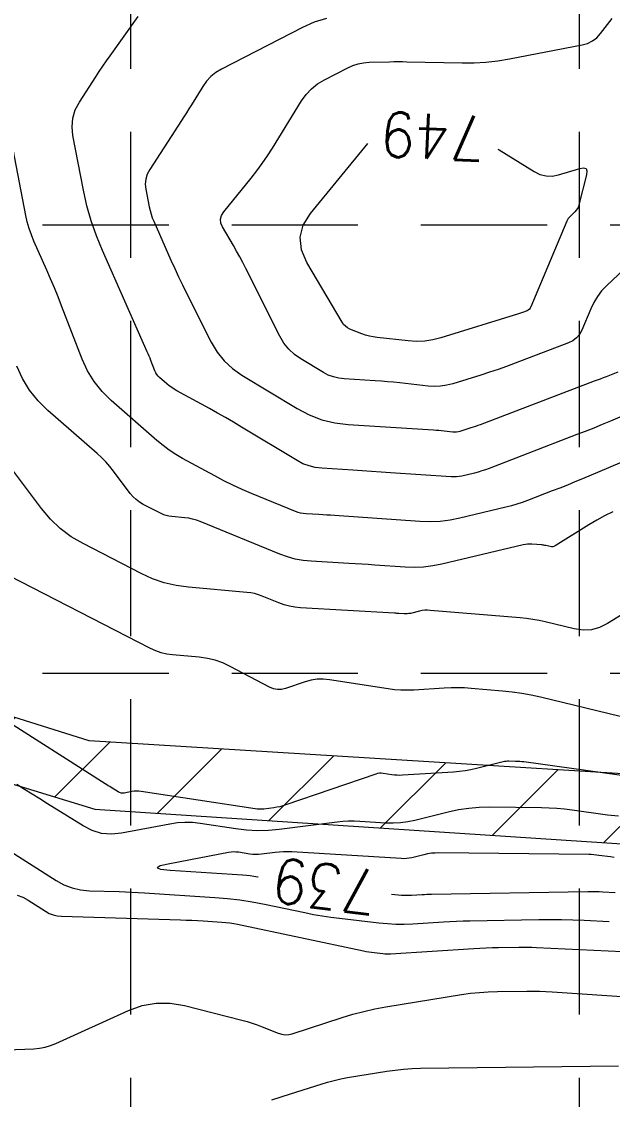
# Model space of a CAD drawing. Header units: feet. Extents: x 46644 to 49208, y 46045 to 47649.
# Drawn here: x 47596.1 to 47648.8, y 46288.7 to 46384.8 of the extents above; entities that cross this region are included whole.
import ezdxf
from ezdxf.enums import TextEntityAlignment as Align

# ---------------------------------------------------------------- set-up
doc = ezdxf.new("R2010")
doc.units = ezdxf.units.FT
doc.header["$MEASUREMENT"] = 0
doc.linetypes.add('DGN Style 3', pattern=[33.544038, 23.960027, -9.584011])
doc.linetypes.add('HIDDEN', pattern=[0.375, 0.25, -0.125])
doc.layers.add('EC', color=35, linetype='Continuous', lineweight=0)
doc.layers.add('WATER', color=5, linetype='Continuous', lineweight=0)
doc.layers.add('GRID', color=254, linetype='HIDDEN')
doc.styles.add('Style-STANDARD', font='STANDARD.shx')

msp = doc.modelspace()

# ---------------------------------------------------------------- hatches: boundary and pattern name
at = {"layer": 'WATER', "linetype": 'Continuous', "lineweight": 0}
h = msp.add_hatch(dxfattribs=at)
h.set_pattern_fill('ANSI31', color=5, scale=60, style=0)
h.paths.add_polyline_path([(48629.765, 46329.875), (48596.322, 46378.161), (48519.775, 46382.618), (48424.649, 46369.246), (48315.402, 46360.332), (48151.383, 46359.717), (48117.82, 46367.081), (48083.439, 46350.306), (48063.383, 46344.169), (48022.454, 46343.76), (47970.794, 46345.292), (47909.809, 46340.791), (47832.982, 46331.826), (47785.102, 46328.505), (47682.886, 46315.662), (47602.106, 46320.653), (47487.502, 46356.656), (47364.2, 46436.321), (47309.482, 46412.878), (47202.471, 46323.17), (47211.188, 46318.584), (47202.93, 46315.832), (47213.941, 46313.539), (47207.518, 46309.411), (47312.931, 46404.754), (47361.709, 46423.579), (47496.179, 46347.118), (47602.623, 46314.556), (47679.015, 46309.521), (47740.12, 46313.776), (47833.868, 46324.295), (47878.731, 46331.532), (47970.784, 46339.894), (48046.542, 46335.881), (48065.494, 46335.628), (48096.827, 46350.783), (48119.822, 46356.845), (48176.249, 46350.541), (48298.044, 46354.078), (48404.546, 46360.413), (48522.906, 46374.825), (48593.153, 46371.794), (48632.067, 46317.741), (48628.782, 46325.571), (48634.341, 46324.308)])

# ---------------------------------------------------------------- linework, layer by layer
at = {"layer": 'EC', "color": 35, "linetype": 'DGN Style 3', "lineweight": 0}
for p, q in [((47603.99, 46381.769), (47606.471, 46385.256)), ((47623.27, 46385.096), (47622.184, 46384.751)), ((47647.719, 46383.744), (47648.749, 46385.081)), ((47621.131, 46384.28), (47613.906, 46380.562)), ((47622.184, 46384.751), (47621.131, 46384.28)), ((47646.557, 46382.867), (47646.992, 46383.081)), ((47646.992, 46383.081), (47647.379, 46383.374)), ((47647.379, 46383.374), (47647.719, 46383.744)), ((47639.595, 46381.48), (47646.073, 46382.73)), ((47646.073, 46382.73), (47646.557, 46382.867)), ((47603.335, 46380.828), (47603.66, 46381.3)), ((47603.66, 46381.3), (47603.99, 46381.769)), ((47626.1, 46381.046), (47626.581, 46381.141)), ((47626.581, 46381.141), (47627.077, 46381.181)), ((47627.077, 46381.181), (47628.89, 46381.229)), ((47628.89, 46381.229), (47629.279, 46381.237)), ((47629.279, 46381.237), (47629.668, 46381.24)), ((47629.668, 46381.24), (47630.056, 46381.239)), ((47630.056, 46381.239), (47630.445, 46381.232)), ((47630.445, 46381.232), (47635.392, 46381.125)), ((47635.392, 46381.125), (47636.45, 46381.13)), ((47636.45, 46381.13), (47637.503, 46381.191)), ((47637.503, 46381.191), (47638.551, 46381.307)), ((47638.551, 46381.307), (47639.595, 46381.48)), ((47596.459, 46367.522), (47593.869, 46380.945)), ((47602.7, 46379.873), (47603.015, 46380.352)), ((47603.015, 46380.352), (47603.335, 46380.828)), ((47613.408, 46380.263), (47612.963, 46379.905)), ((47613.906, 46380.562), (47613.408, 46380.263)), ((47623.091, 46379.621), (47625.178, 46380.695)), ((47625.178, 46380.695), (47625.632, 46380.898)), ((47625.632, 46380.898), (47626.1, 46381.046)), ((47601.242, 46377.629), (47602.7, 46379.873)), ((47612.572, 46379.489), (47612.235, 46379.015)), ((47612.963, 46379.905), (47612.572, 46379.489)), ((47621.944, 46378.822), (47622.485, 46379.257)), ((47622.485, 46379.257), (47623.091, 46379.621)), ((47612.235, 46379.015), (47611.221, 46377.371)), ((47621.059, 46377.74), (47621.469, 46378.317)), ((47621.469, 46378.317), (47621.944, 46378.822)), ((47600.871, 46376.927), (47601.242, 46377.629)), ((47611.221, 46377.371), (47611.003, 46377.019)), ((47618.464, 46373.529), (47621.059, 46377.74)), ((47600.65, 46376.197), (47600.871, 46376.927)), ((47610.561, 46376.32), (47610.336, 46375.973)), ((47610.783, 46376.669), (47610.561, 46376.32)), ((47611.003, 46377.019), (47610.783, 46376.669)), ((47600.579, 46375.436), (47600.65, 46376.197)), ((47600.659, 46374.647), (47600.579, 46375.436)), ((47610.336, 46375.973), (47607.507, 46371.62)), ((47601.602, 46369.759), (47600.659, 46374.647)), ((47618.018, 46372.832), (47618.464, 46373.529)), ((47621.86, 46367.681), (47626.957, 46373.939)), ((47617.55, 46372.15), (47618.018, 46372.832)), ((47638.55, 46373.422), (47638.666, 46373.36)), ((47638.666, 46373.36), (47641.796, 46371.427)), ((47607.507, 46371.62), (47607.286, 46371.203)), ((47617.06, 46371.484), (47617.55, 46372.15)), ((47643.98, 46371.144), (47645.868, 46371.717)), ((47645.868, 46371.717), (47646.209, 46371.773)), ((47646.209, 46371.773), (47646.423, 46371.696)), ((47646.423, 46371.696), (47646.51, 46371.486)), ((47607.155, 46370.768), (47607.113, 46370.317)), ((47607.286, 46371.203), (47607.155, 46370.768)), ((47614.105, 46367.835), (47616.547, 46370.833)), ((47616.547, 46370.833), (47617.06, 46371.484)), ((47641.796, 46371.427), (47642.318, 46371.172)), ((47642.318, 46371.172), (47642.856, 46371.039)), ((47642.856, 46371.039), (47643.41, 46371.03)), ((47643.41, 46371.03), (47643.98, 46371.144)), ((47646.47, 46371.143), (47645.795, 46368.462)), ((47646.51, 46371.486), (47646.47, 46371.143)), ((47601.909, 46368.379), (47601.602, 46369.759)), ((47607.113, 46370.317), (47607.161, 46369.847)), ((47607.161, 46369.847), (47607.462, 46368.286)), ((47602.293, 46367.024), (47601.909, 46368.379)), ((47607.462, 46368.286), (47607.536, 46367.954)), ((47607.536, 46367.954), (47607.628, 46367.628)), ((47613.905, 46367.513), (47614.105, 46367.835)), ((47621.21, 46366.638), (47621.86, 46367.681)), ((47645.436, 46367.847), (47644.996, 46367.431)), ((47645.559, 46367.981), (47645.436, 46367.847)), ((47645.66, 46368.128), (47645.559, 46367.981)), ((47645.739, 46368.288), (47645.66, 46368.128)), ((47645.795, 46368.462), (47645.739, 46368.288)), ((47655.725, 46368.309), (47648.251, 46361.237)), ((47596.59, 46366.933), (47596.459, 46367.522)), ((47596.753, 46366.355), (47596.59, 46366.933)), ((47602.752, 46365.692), (47602.293, 46367.024)), ((47607.628, 46367.628), (47607.738, 46367.308)), ((47607.738, 46367.308), (47607.867, 46366.994)), ((47607.867, 46366.994), (47609.403, 46363.53)), ((47613.821, 46367.182), (47613.905, 46367.513)), ((47613.853, 46366.842), (47613.821, 46367.182)), ((47614.002, 46366.494), (47613.853, 46366.842)), ((47644.708, 46367.014), (47641.514, 46359.361)), ((47644.763, 46367.13), (47644.708, 46367.014)), ((47644.83, 46367.238), (47644.763, 46367.13)), ((47644.907, 46367.338), (47644.83, 46367.238)), ((47644.996, 46367.431), (47644.907, 46367.338)), ((47596.95, 46365.787), (47596.753, 46366.355)), ((47597.178, 46365.229), (47596.95, 46365.787)), ((47614.969, 46364.846), (47614.002, 46366.494)), ((47620.938, 46365.565), (47621.21, 46366.638)), ((47598.323, 46362.649), (47597.178, 46365.229)), ((47603.289, 46364.384), (47602.752, 46365.692)), ((47615.261, 46364.34), (47614.969, 46364.846)), ((47621.044, 46364.464), (47620.938, 46365.565)), ((47607.289, 46355.365), (47603.289, 46364.384)), ((47615.544, 46363.829), (47615.261, 46364.34)), ((47615.819, 46363.313), (47615.544, 46363.829)), ((47621.527, 46363.333), (47621.044, 46364.464)), ((47609.403, 46363.53), (47609.737, 46362.79)), ((47616.086, 46362.793), (47615.819, 46363.313)), ((47624.662, 46357.991), (47621.527, 46363.333)), ((47598.668, 46361.857), (47598.323, 46362.649)), ((47609.737, 46362.79), (47610.079, 46362.054)), ((47610.079, 46362.054), (47610.43, 46361.322)), ((47619.127, 46356.738), (47616.086, 46362.793)), ((47599.004, 46361.061), (47598.668, 46361.857)), ((47599.33, 46360.261), (47599.004, 46361.061)), ((47610.43, 46361.322), (47610.79, 46360.595)), ((47648.251, 46361.237), (47647.818, 46360.783)), ((47599.646, 46359.457), (47599.33, 46360.261)), ((47610.79, 46360.595), (47612.989, 46356.218)), ((47647.439, 46360.292), (47647.114, 46359.763)), ((47647.818, 46360.783), (47647.439, 46360.292)), ((47601.487, 46354.696), (47599.646, 46359.457)), ((47641.161, 46359.019), (47640.752, 46358.863)), ((47641.277, 46359.076), (47641.161, 46359.019)), ((47641.374, 46359.152), (47641.277, 46359.076)), ((47641.453, 46359.247), (47641.374, 46359.152)), ((47641.514, 46359.361), (47641.453, 46359.247)), ((47646.843, 46359.197), (47646.045, 46357.287)), ((47647.114, 46359.763), (47646.843, 46359.197)), ((47640.397, 46358.74), (47633.481, 46356.6)), ((47640.487, 46358.769), (47640.397, 46358.74)), ((47640.575, 46358.799), (47640.487, 46358.769)), ((47640.664, 46358.83), (47640.575, 46358.799)), ((47640.752, 46358.863), (47640.664, 46358.83)), ((47624.799, 46357.794), (47624.662, 46357.991)), ((47624.963, 46357.627), (47624.799, 46357.794)), ((47625.153, 46357.491), (47624.963, 46357.627)), ((47625.369, 46357.385), (47625.153, 46357.491)), ((47626.436, 46356.962), (47625.369, 46357.385)), ((47646.045, 46357.287), (47645.844, 46356.91)), ((47612.989, 46356.218), (47613.513, 46355.33)), ((47619.484, 46356.132), (47619.127, 46356.738)), ((47619.915, 46355.594), (47619.484, 46356.132)), ((47626.766, 46356.844), (47626.436, 46356.962)), ((47627.101, 46356.749), (47626.766, 46356.844)), ((47627.442, 46356.676), (47627.101, 46356.749)), ((47627.788, 46356.626), (47627.442, 46356.676)), ((47630.562, 46356.321), (47627.788, 46356.626)), ((47631.303, 46356.277), (47630.562, 46356.321)), ((47632.036, 46356.309), (47631.303, 46356.277)), ((47632.762, 46356.416), (47632.036, 46356.309)), ((47633.481, 46356.6), (47632.762, 46356.416)), ((47644.875, 46356.153), (47640.098, 46354.331)), ((47645.259, 46356.342), (47644.875, 46356.153)), ((47645.582, 46356.595), (47645.259, 46356.342)), ((47645.844, 46356.91), (47645.582, 46356.595)), ((47607.373, 46355.171), (47607.289, 46355.365)), ((47607.456, 46354.975), (47607.373, 46355.171)), ((47613.513, 46355.33), (47614.144, 46354.54)), ((47620.418, 46355.124), (47619.915, 46355.594)), ((47601.963, 46353.653), (47601.487, 46354.696)), ((47607.536, 46354.779), (47607.456, 46354.975)), ((47607.614, 46354.582), (47607.536, 46354.779)), ((47607.971, 46353.658), (47607.614, 46354.582)), ((47614.144, 46354.54), (47614.883, 46353.85)), ((47620.994, 46354.721), (47620.418, 46355.124)), ((47622.995, 46353.514), (47620.994, 46354.721)), ((47640.098, 46354.331), (47639.344, 46354.051)), ((47596.153, 46352.961), (47595.642, 46354.082)), ((47602.552, 46352.69), (47601.963, 46353.653)), ((47608.048, 46353.49), (47607.971, 46353.658)), ((47608.143, 46353.334), (47608.048, 46353.49)), ((47608.257, 46353.191), (47608.143, 46353.334)), ((47614.883, 46353.85), (47615.728, 46353.259)), ((47615.728, 46353.259), (47620.653, 46350.289)), ((47623.433, 46353.284), (47622.995, 46353.514)), ((47623.888, 46353.111), (47623.433, 46353.284)), ((47637.057, 46353.282), (47634.545, 46352.504)), ((47637.823, 46353.526), (47637.057, 46353.282)), ((47638.586, 46353.782), (47637.823, 46353.526)), ((47639.344, 46354.051), (47638.586, 46353.782)), ((47648.238, 46353.155), (47649.305, 46353.567)), ((47596.788, 46351.925), (47596.153, 46352.961)), ((47603.256, 46351.808), (47602.552, 46352.69)), ((47608.389, 46353.061), (47608.257, 46353.191)), ((47609.049, 46352.486), (47608.389, 46353.061)), ((47609.255, 46352.316), (47609.049, 46352.486)), ((47609.469, 46352.157), (47609.255, 46352.316)), ((47624.362, 46352.994), (47623.888, 46353.111)), ((47624.853, 46352.935), (47624.362, 46352.994)), ((47627.627, 46352.762), (47624.853, 46352.935)), ((47628.173, 46352.725), (47627.627, 46352.762)), ((47628.719, 46352.681), (47628.173, 46352.725)), ((47629.264, 46352.631), (47628.719, 46352.681)), ((47629.809, 46352.574), (47629.264, 46352.631)), ((47632.349, 46352.295), (47629.809, 46352.574)), ((47632.906, 46352.262), (47632.349, 46352.295)), ((47633.458, 46352.285), (47632.906, 46352.262)), ((47634.004, 46352.366), (47633.458, 46352.285)), ((47634.545, 46352.504), (47634.004, 46352.366)), ((47637.023, 46348.876), (47647.191, 46352.754)), ((47647.191, 46352.754), (47647.453, 46352.854)), ((47647.453, 46352.854), (47647.714, 46352.954)), ((47647.714, 46352.954), (47647.976, 46353.055)), ((47647.976, 46353.055), (47648.238, 46353.155)), ((47597.545, 46350.975), (47596.788, 46351.925)), ((47604.073, 46351.005), (47603.256, 46351.808)), ((47609.692, 46352.011), (47609.469, 46352.157)), ((47609.923, 46351.876), (47609.692, 46352.011)), ((47612.831, 46350.286), (47609.923, 46351.876)), ((47598.424, 46350.112), (47597.545, 46350.975)), ((47608.155, 46347.445), (47604.073, 46351.005)), ((47652.054, 46350.636), (47648.595, 46349.171)), ((47597.855, 46341.373), (47591.185, 46350.234)), ((47602.816, 46346.281), (47598.424, 46350.112)), ((47613.553, 46349.887), (47612.831, 46350.286)), ((47614.271, 46349.48), (47613.553, 46349.887)), ((47614.984, 46349.065), (47614.271, 46349.48)), ((47620.653, 46350.289), (47621.73, 46349.723)), ((47621.73, 46349.723), (47622.851, 46349.296)), ((47615.693, 46348.643), (47614.984, 46349.065)), ((47620.66, 46345.647), (47615.693, 46348.643)), ((47622.851, 46349.296), (47624.015, 46349.01)), ((47624.015, 46349.01), (47625.223, 46348.863)), ((47625.223, 46348.863), (47632.809, 46348.392)), ((47635.21, 46348.286), (47636.191, 46348.589)), ((47636.191, 46348.589), (47636.401, 46348.656)), ((47636.401, 46348.656), (47636.61, 46348.726)), ((47636.61, 46348.726), (47636.817, 46348.799)), ((47636.817, 46348.799), (47637.023, 46348.876)), ((47656.657, 46348.495), (47646.098, 46344.024)), ((47647.108, 46348.555), (47646.361, 46348.257)), ((47647.853, 46348.86), (47647.108, 46348.555)), ((47648.595, 46349.171), (47647.853, 46348.86)), ((47632.809, 46348.392), (47633.049, 46348.375)), ((47633.049, 46348.375), (47633.29, 46348.356)), ((47633.29, 46348.356), (47633.53, 46348.334)), ((47633.53, 46348.334), (47633.769, 46348.309)), ((47633.769, 46348.309), (47634.552, 46348.223)), ((47634.552, 46348.223), (47634.719, 46348.213)), ((47634.719, 46348.213), (47634.884, 46348.22)), ((47634.884, 46348.22), (47635.048, 46348.244)), ((47635.048, 46348.244), (47635.21, 46348.286)), ((47645.611, 46347.964), (47637.798, 46344.95)), ((47646.361, 46348.257), (47645.611, 46347.964)), ((47608.695, 46346.999), (47608.155, 46347.445)), ((47609.257, 46346.584), (47608.695, 46346.999)), ((47609.84, 46346.201), (47609.257, 46346.584)), ((47603.21, 46345.919), (47602.816, 46346.281)), ((47603.584, 46345.538), (47603.21, 46345.919)), ((47610.445, 46345.849), (47609.84, 46346.201)), ((47613.318, 46344.278), (47610.445, 46345.849)), ((47621.178, 46345.375), (47620.66, 46345.647)), ((47603.938, 46345.137), (47603.584, 46345.538)), ((47604.271, 46344.718), (47603.938, 46345.137)), ((47605.777, 46342.717), (47604.271, 46344.718)), ((47621.716, 46345.17), (47621.178, 46345.375)), ((47622.275, 46345.033), (47621.716, 46345.17)), ((47622.855, 46344.963), (47622.275, 46345.033)), ((47625.612, 46344.791), (47622.855, 46344.963)), ((47626.456, 46344.738), (47625.612, 46344.791)), ((47627.3, 46344.683), (47626.456, 46344.738)), ((47628.144, 46344.627), (47627.3, 46344.683)), ((47628.987, 46344.569), (47628.144, 46344.627)), ((47636.806, 46344.624), (47636.468, 46344.537)), ((47637.14, 46344.722), (47636.806, 46344.624)), ((47637.471, 46344.83), (47637.14, 46344.722)), ((47637.798, 46344.95), (47637.471, 46344.83)), ((47614.12, 46343.854), (47613.318, 46344.278)), ((47614.933, 46343.453), (47614.12, 46343.854)), ((47634.396, 46344.193), (47628.987, 46344.569)), ((47634.639, 46344.186), (47634.396, 46344.193)), ((47634.881, 46344.196), (47634.639, 46344.186)), ((47635.12, 46344.226), (47634.881, 46344.196)), ((47635.359, 46344.273), (47635.12, 46344.226)), ((47636.468, 46344.537), (47635.359, 46344.273)), ((47645.431, 46343.745), (47644.762, 46343.471)), ((47646.098, 46344.024), (47645.431, 46343.745)), ((47606.023, 46342.425), (47605.777, 46342.717)), ((47615.756, 46343.075), (47614.933, 46343.453)), ((47616.59, 46342.719), (47615.756, 46343.075)), ((47620.509, 46341.114), (47616.59, 46342.719)), ((47643.418, 46342.94), (47641.215, 46342.09)), ((47644.091, 46343.203), (47643.418, 46342.94)), ((47644.762, 46343.471), (47644.091, 46343.203)), ((47606.297, 46342.165), (47606.023, 46342.425)), ((47606.599, 46341.939), (47606.297, 46342.165)), ((47606.929, 46341.746), (47606.599, 46341.939)), ((47608.532, 46340.921), (47606.929, 46341.746)), ((47640.26, 46341.758), (47639.776, 46341.617)), ((47640.74, 46341.916), (47640.26, 46341.758)), ((47641.215, 46342.09), (47640.74, 46341.916)), ((47598.65, 46340.43), (47597.855, 46341.373)), ((47608.757, 46340.818), (47608.532, 46340.921)), ((47608.989, 46340.738), (47608.757, 46340.818)), ((47609.228, 46340.682), (47608.989, 46340.738)), ((47620.738, 46341.031), (47620.509, 46341.114)), ((47620.972, 46340.967), (47620.738, 46341.031)), ((47621.21, 46340.924), (47620.972, 46340.967)), ((47621.452, 46340.9), (47621.21, 46340.924)), ((47622.595, 46340.835), (47621.452, 46340.9)), ((47622.945, 46340.814), (47622.595, 46340.835)), ((47623.294, 46340.792), (47622.945, 46340.814)), ((47623.644, 46340.77), (47623.294, 46340.792)), ((47623.993, 46340.746), (47623.644, 46340.77)), ((47631.61, 46340.217), (47623.993, 46340.746)), ((47639.286, 46341.491), (47635.177, 46340.512)), ((47639.776, 46341.617), (47639.286, 46341.491)), ((47648.812, 46341.067), (47648.086, 46340.709)), ((47599.535, 46339.593), (47598.65, 46340.43)), ((47609.474, 46340.648), (47609.228, 46340.682)), ((47610.635, 46340.546), (47609.474, 46340.648)), ((47610.988, 46340.501), (47610.635, 46340.546)), ((47611.334, 46340.431), (47610.988, 46340.501)), ((47611.674, 46340.335), (47611.334, 46340.431)), ((47612.007, 46340.212), (47611.674, 46340.335)), ((47619.128, 46337.295), (47612.007, 46340.212)), ((47632.51, 46340.189), (47631.61, 46340.217)), ((47633.405, 46340.228), (47632.51, 46340.189)), ((47634.294, 46340.336), (47633.405, 46340.228)), ((47635.177, 46340.512), (47634.294, 46340.336)), ((47646.679, 46339.911), (47643.67, 46338.048)), ((47647.375, 46340.324), (47646.679, 46339.911)), ((47648.086, 46340.709), (47647.375, 46340.324)), ((47600.509, 46338.863), (47599.535, 46339.593)), ((47601.573, 46338.239), (47600.509, 46338.863)), ((47606.749, 46335.575), (47601.573, 46338.239)), ((47640.832, 46338.142), (47633.566, 46336.41)), ((47641.021, 46338.179), (47640.832, 46338.142)), ((47641.21, 46338.201), (47641.021, 46338.179)), ((47641.401, 46338.208), (47641.21, 46338.201)), ((47641.593, 46338.2), (47641.401, 46338.208)), ((47642.492, 46338.125), (47641.593, 46338.2)), ((47642.577, 46338.116), (47642.492, 46338.125)), ((47642.662, 46338.104), (47642.577, 46338.116)), ((47642.747, 46338.089), (47642.662, 46338.104)), ((47642.831, 46338.07), (47642.747, 46338.089)), ((47643.222, 46337.976), (47642.831, 46338.07)), ((47643.339, 46337.959), (47643.222, 46337.976)), ((47643.453, 46337.965), (47643.339, 46337.959)), ((47643.564, 46337.995), (47643.453, 46337.965)), ((47643.67, 46338.048), (47643.564, 46337.995)), ((47660.035, 46338.352), (47648.345, 46331.113)), ((47619.801, 46337.051), (47619.128, 46337.295)), ((47620.487, 46336.865), (47619.801, 46337.051)), ((47607.593, 46328.876), (47593.177, 46336.297)), ((47621.187, 46336.736), (47620.487, 46336.865)), ((47621.9, 46336.666), (47621.187, 46336.736)), ((47625.257, 46336.475), (47621.9, 46336.666)), ((47625.838, 46336.44), (47625.257, 46336.475)), ((47626.419, 46336.405), (47625.838, 46336.44)), ((47627, 46336.367), (47626.419, 46336.405)), ((47627.581, 46336.328), (47627, 46336.367)), ((47630.29, 46336.14), (47627.581, 46336.328)), ((47631.117, 46336.113), (47630.29, 46336.14)), ((47631.938, 46336.15), (47631.117, 46336.113)), ((47632.755, 46336.248), (47631.938, 46336.15)), ((47633.566, 46336.41), (47632.755, 46336.248)), ((47607.76, 46335.113), (47606.749, 46335.575)), ((47608.802, 46334.756), (47607.76, 46335.113)), ((47609.874, 46334.502), (47608.802, 46334.756)), ((47610.975, 46334.352), (47609.874, 46334.502)), ((47616.185, 46333.892), (47610.975, 46334.352)), ((47616.53, 46333.849), (47616.185, 46333.892)), ((47616.869, 46333.78), (47616.53, 46333.849)), ((47617.201, 46333.686), (47616.869, 46333.78)), ((47617.528, 46333.566), (47617.201, 46333.686)), ((47619.036, 46332.948), (47617.528, 46333.566)), ((47619.503, 46332.779), (47619.036, 46332.948)), ((47619.978, 46332.65), (47619.503, 46332.779)), ((47620.462, 46332.561), (47619.978, 46332.65)), ((47620.956, 46332.512), (47620.462, 46332.561)), ((47629.348, 46332.033), (47620.956, 46332.512)), ((47631.58, 46332.219), (47630.755, 46332.022)), ((47631.816, 46332.265), (47631.58, 46332.219)), ((47632.053, 46332.293), (47631.816, 46332.265)), ((47632.292, 46332.301), (47632.053, 46332.293)), ((47632.532, 46332.291), (47632.292, 46332.301)), ((47640.547, 46331.624), (47632.532, 46332.291)), ((47629.446, 46332.027), (47629.348, 46332.033)), ((47629.544, 46332.021), (47629.446, 46332.027)), ((47629.643, 46332.015), (47629.544, 46332.021)), ((47629.741, 46332.008), (47629.643, 46332.015)), ((47630.2, 46331.976), (47629.741, 46332.008)), ((47630.34, 46331.972), (47630.2, 46331.976)), ((47630.48, 46331.978), (47630.34, 46331.972)), ((47630.618, 46331.995), (47630.48, 46331.978)), ((47630.755, 46332.022), (47630.618, 46331.995)), ((47641.113, 46331.566), (47640.547, 46331.624)), ((47641.676, 46331.487), (47641.113, 46331.566)), ((47642.236, 46331.385), (47641.676, 46331.487)), ((47642.791, 46331.262), (47642.236, 46331.385)), ((47645.377, 46330.638), (47642.791, 46331.262)), ((47646.157, 46330.525), (47645.377, 46330.638)), ((47646.911, 46330.566), (47646.157, 46330.525)), ((47647.64, 46330.762), (47646.911, 46330.566)), ((47648.345, 46331.113), (47647.64, 46330.762)), ((47608.058, 46328.665), (47607.593, 46328.876)), ((47608.536, 46328.5), (47608.058, 46328.665)), ((47609.028, 46328.384), (47608.536, 46328.5)), ((47609.534, 46328.315), (47609.028, 46328.384)), ((47611.926, 46328.104), (47609.534, 46328.315)), ((47612.648, 46328.004), (47611.926, 46328.104)), ((47613.35, 46327.835), (47612.648, 46328.004)), ((47614.031, 46327.596), (47613.35, 46327.835)), ((47614.691, 46327.286), (47614.031, 46327.596)), ((47618.192, 46325.432), (47614.691, 46327.286)), ((47618.543, 46325.287), (47618.192, 46325.432)), ((47621.368, 46325.916), (47619.632, 46325.32)), ((47621.903, 46326.064), (47621.368, 46325.916)), ((47622.443, 46326.146), (47621.903, 46326.064)), ((47622.99, 46326.16), (47622.443, 46326.146)), ((47623.542, 46326.107), (47622.99, 46326.16)), ((47628.766, 46325.289), (47623.542, 46326.107)), ((47633.783, 46325.35), (47631.076, 46325.181)), ((47634.384, 46325.376), (47633.783, 46325.35)), ((47634.985, 46325.381), (47634.384, 46325.376)), ((47635.586, 46325.364), (47634.985, 46325.381)), ((47636.186, 46325.325), (47635.586, 46325.364)), ((47618.9, 46325.22), (47618.543, 46325.287)), ((47619.263, 46325.231), (47618.9, 46325.22)), ((47619.632, 46325.32), (47619.263, 46325.231)), ((47629.342, 46325.214), (47628.766, 46325.289)), ((47629.918, 46325.172), (47629.342, 46325.214)), ((47630.496, 46325.161), (47629.918, 46325.172)), ((47631.076, 46325.181), (47630.496, 46325.161)), ((47638.988, 46325.092), (47636.186, 46325.325)), ((47639.843, 46325.004), (47638.988, 46325.092)), ((47640.692, 46324.884), (47639.843, 46325.004)), ((47641.537, 46324.731), (47640.692, 46324.884)), ((47642.376, 46324.545), (47641.537, 46324.731)), ((47649.481, 46322.83), (47642.376, 46324.545)), ((47603.542, 46316.814), (47592.785, 46323.66)), ((47639.038, 46318.768), (47636.667, 46318.179)), ((47639.163, 46318.795), (47639.038, 46318.768)), ((47639.29, 46318.814), (47639.163, 46318.795)), ((47639.417, 46318.825), (47639.29, 46318.814)), ((47639.546, 46318.827), (47639.417, 46318.825)), ((47640.147, 46318.821), (47639.546, 46318.827)), ((47640.331, 46318.816), (47640.147, 46318.821)), ((47640.514, 46318.805), (47640.331, 46318.816)), ((47640.697, 46318.788), (47640.514, 46318.805)), ((47640.88, 46318.766), (47640.697, 46318.788)), ((47650.668, 46317.41), (47640.88, 46318.766)), ((47627.68, 46317.687), (47619.641, 46314.928)), ((47627.84, 46317.731), (47627.68, 46317.687)), ((47628.002, 46317.756), (47627.84, 46317.731)), ((47628.165, 46317.76), (47628.002, 46317.756)), ((47628.33, 46317.744), (47628.165, 46317.76)), ((47629.105, 46317.623), (47628.33, 46317.744)), ((47634.606, 46317.861), (47630.059, 46317.578)), ((47635.127, 46317.905), (47634.606, 46317.861)), ((47635.644, 46317.973), (47635.127, 46317.905)), ((47636.157, 46318.064), (47635.644, 46317.973)), ((47636.667, 46318.179), (47636.157, 46318.064)), ((47596.344, 46316.324), (47595.665, 46316.754)), ((47603.674, 46316.73), (47603.542, 46316.814)), ((47603.806, 46316.646), (47603.674, 46316.73)), ((47629.343, 46317.592), (47629.105, 46317.623)), ((47629.581, 46317.574), (47629.343, 46317.592)), ((47629.82, 46317.57), (47629.581, 46317.574)), ((47630.059, 46317.578), (47629.82, 46317.57)), ((47597.023, 46315.894), (47596.344, 46316.324)), ((47597.704, 46315.467), (47597.023, 46315.894)), ((47603.939, 46316.563), (47603.806, 46316.646)), ((47604.071, 46316.48), (47603.939, 46316.563)), ((47604.69, 46316.094), (47604.071, 46316.48)), ((47604.818, 46316.029), (47604.69, 46316.094)), ((47604.952, 46315.99), (47604.818, 46316.029)), ((47605.09, 46315.978), (47604.952, 46315.99)), ((47605.233, 46315.993), (47605.09, 46315.978)), ((47605.912, 46316.122), (47605.233, 46315.993)), ((47606.12, 46316.153), (47605.912, 46316.122)), ((47606.328, 46316.165), (47606.12, 46316.153)), ((47606.537, 46316.16), (47606.328, 46316.165)), ((47606.746, 46316.137), (47606.537, 46316.16)), ((47616.91, 46314.577), (47606.746, 46316.137)), ((47598.386, 46315.04), (47597.704, 46315.467)), ((47601.569, 46313.055), (47598.386, 46315.04)), ((47619.112, 46314.776), (47618.843, 46314.721)), ((47619.378, 46314.845), (47619.112, 46314.776)), ((47619.641, 46314.928), (47619.378, 46314.845)), ((47617.101, 46314.554), (47616.91, 46314.577)), ((47617.292, 46314.545), (47617.101, 46314.554)), ((47617.484, 46314.549), (47617.292, 46314.545)), ((47617.676, 46314.566), (47617.484, 46314.549)), ((47618.571, 46314.679), (47617.676, 46314.566)), ((47618.843, 46314.721), (47618.571, 46314.679)), ((47634.135, 46314.292), (47631.159, 46313.552)), ((47635.05, 46314.488), (47634.135, 46314.292)), ((47635.971, 46314.626), (47635.05, 46314.488)), ((47636.899, 46314.704), (47635.971, 46314.626)), ((47637.835, 46314.724), (47636.899, 46314.704)), ((47642.446, 46314.672), (47637.835, 46314.724)), ((47643.131, 46314.654), (47642.446, 46314.672)), ((47643.815, 46314.614), (47643.131, 46314.654)), ((47644.497, 46314.552), (47643.815, 46314.614)), ((47645.178, 46314.469), (47644.497, 46314.552)), ((47648.35, 46314.029), (47645.178, 46314.469)), ((47649.322, 46313.927), (47648.35, 46314.029)), ((47602.38, 46312.643), (47601.569, 46313.055)), ((47609.302, 46313.231), (47605.003, 46312.413)), ((47609.978, 46313.33), (47609.302, 46313.231)), ((47610.655, 46313.371), (47609.978, 46313.33)), ((47611.332, 46313.354), (47610.655, 46313.371)), ((47612.011, 46313.279), (47611.332, 46313.354)), ((47615.181, 46312.792), (47612.011, 46313.279)), ((47624.242, 46313.394), (47619.069, 46312.741)), ((47624.74, 46313.445), (47624.242, 46313.394)), ((47625.238, 46313.473), (47624.74, 46313.445)), ((47625.738, 46313.477), (47625.238, 46313.473)), ((47626.237, 46313.458), (47625.738, 46313.477)), ((47628.572, 46313.315), (47626.237, 46313.458)), ((47629.226, 46313.3), (47628.572, 46313.315)), ((47629.875, 46313.334), (47629.226, 46313.3)), ((47630.519, 46313.418), (47629.875, 46313.334)), ((47631.159, 46313.552), (47630.519, 46313.418)), ((47603.223, 46312.398), (47602.38, 46312.643)), ((47604.097, 46312.322), (47603.223, 46312.398)), ((47605.003, 46312.413), (47604.097, 46312.322)), ((47616.152, 46312.678), (47615.181, 46312.792)), ((47617.123, 46312.631), (47616.152, 46312.678)), ((47618.096, 46312.652), (47617.123, 46312.631)), ((47619.069, 46312.741), (47618.096, 46312.652)), ((47594.398, 46311.239), (47599.162, 46308.199)), ((47614.543, 46310.692), (47609.291, 46309.692)), ((47614.761, 46310.724), (47614.543, 46310.692)), ((47614.978, 46310.737), (47614.761, 46310.724)), ((47615.196, 46310.731), (47614.978, 46310.737)), ((47615.414, 46310.707), (47615.196, 46310.731)), ((47616.433, 46310.551), (47615.414, 46310.707)), ((47616.692, 46310.52), (47616.433, 46310.551)), ((47616.951, 46310.508), (47616.692, 46310.52)), ((47617.211, 46310.513), (47616.951, 46310.508)), ((47617.471, 46310.537), (47617.211, 46310.513)), ((47618.684, 46310.69), (47617.471, 46310.537)), ((47619.056, 46310.728), (47618.684, 46310.69)), ((47619.428, 46310.749), (47619.056, 46310.728)), ((47619.801, 46310.752), (47619.428, 46310.749)), ((47620.174, 46310.738), (47619.801, 46310.752)), ((47629.945, 46310.14), (47620.174, 46310.738)), ((47630.183, 46310.134), (47629.945, 46310.14)), ((47630.418, 46310.147), (47630.183, 46310.134)), ((47630.652, 46310.177), (47630.418, 46310.147)), ((47630.885, 46310.226), (47630.652, 46310.177)), ((47631.965, 46310.494), (47630.885, 46310.226)), ((47632.297, 46310.566), (47631.965, 46310.494)), ((47632.632, 46310.616), (47632.297, 46310.566)), ((47632.969, 46310.644), (47632.632, 46310.616)), ((47633.308, 46310.651), (47632.969, 46310.644)), ((47646.667, 46310.503), (47633.308, 46310.651)), ((47646.894, 46310.497), (47646.667, 46310.503)), ((47647.12, 46310.483), (47646.894, 46310.497)), ((47647.346, 46310.463), (47647.12, 46310.483)), ((47647.571, 46310.435), (47647.346, 46310.463)), ((47648.62, 46310.29), (47647.571, 46310.435)), ((47648.941, 46310.256), (47648.62, 46310.29)), ((47608.449, 46309.496), (47608.174, 46309.334)), ((47608.174, 46309.334), (47608.466, 46309.208)), ((47609.291, 46309.692), (47608.449, 46309.496)), ((47608.466, 46309.208), (47609.326, 46309.117)), ((47609.326, 46309.117), (47615.793, 46308.7)), ((47599.162, 46308.199), (47599.859, 46307.815)), ((47615.793, 46308.7), (47616.134, 46308.672)), ((47616.134, 46308.672), (47616.473, 46308.632)), ((47616.473, 46308.632), (47616.81, 46308.579)), ((47616.81, 46308.579), (47617.146, 46308.515)), ((47617.146, 46308.515), (47617.174, 46308.509)), ((47599.859, 46307.815), (47600.587, 46307.535)), ((47600.587, 46307.535), (47601.347, 46307.357)), ((47601.347, 46307.357), (47602.139, 46307.281)), ((47602.139, 46307.281), (47604.776, 46307.201)), ((47604.776, 46307.201), (47605.341, 46307.182)), ((47605.341, 46307.182), (47605.906, 46307.158)), ((47605.906, 46307.158), (47606.471, 46307.128)), ((47606.471, 46307.128), (47607.035, 46307.095)), ((47607.035, 46307.095), (47613.328, 46306.689)), ((47632.647, 46306.978), (47646.587, 46307.208)), ((47646.587, 46307.208), (47646.924, 46307.211)), ((47646.924, 46307.211), (47647.26, 46307.208)), ((47647.26, 46307.208), (47647.597, 46307.2)), ((47647.597, 46307.2), (47647.933, 46307.186)), ((47647.933, 46307.186), (47649.031, 46307.133)), ((47595.678, 46306.897), (47596.182, 46306.697)), ((47596.182, 46306.697), (47596.664, 46306.43)), ((47596.664, 46306.43), (47598.204, 46305.447)), ((47613.328, 46306.689), (47614.444, 46306.597)), ((47614.444, 46306.597), (47615.555, 46306.465)), ((47615.555, 46306.465), (47616.661, 46306.294)), ((47616.661, 46306.294), (47617.761, 46306.082)), ((47629.071, 46306.983), (47629.679, 46306.913)), ((47629.679, 46306.913), (47629.973, 46306.885)), ((47629.973, 46306.885), (47630.267, 46306.871)), ((47630.267, 46306.871), (47630.561, 46306.87)), ((47630.561, 46306.87), (47630.856, 46306.883)), ((47630.856, 46306.883), (47631.82, 46306.944)), ((47631.82, 46306.944), (47632.027, 46306.956)), ((47632.027, 46306.956), (47632.233, 46306.966)), ((47632.233, 46306.966), (47632.44, 46306.973)), ((47632.44, 46306.973), (47632.647, 46306.978)), ((47598.204, 46305.447), (47598.542, 46305.262)), ((47598.542, 46305.262), (47598.894, 46305.126)), ((47617.761, 46306.082), (47621.346, 46305.326)), ((47621.346, 46305.326), (47622.115, 46305.172)), ((47622.115, 46305.172), (47622.888, 46305.037)), ((47598.894, 46305.126), (47599.263, 46305.039)), ((47599.263, 46305.039), (47599.646, 46305.003)), ((47599.646, 46305.003), (47610.256, 46304.682)), ((47610.256, 46304.682), (47610.764, 46304.665)), ((47610.764, 46304.665), (47611.272, 46304.643)), ((47611.272, 46304.643), (47611.78, 46304.617)), ((47611.78, 46304.617), (47612.288, 46304.586)), ((47612.288, 46304.586), (47613.945, 46304.48)), ((47613.945, 46304.48), (47614.3, 46304.45)), ((47614.3, 46304.45), (47614.652, 46304.409)), ((47614.652, 46304.409), (47615.003, 46304.354)), ((47615.003, 46304.354), (47615.352, 46304.287)), ((47615.352, 46304.287), (47626.586, 46301.917)), ((47622.888, 46305.037), (47623.663, 46304.92)), ((47623.663, 46304.92), (47624.442, 46304.821)), ((47624.442, 46304.821), (47627.952, 46304.413)), ((47627.952, 46304.413), (47628.704, 46304.343)), ((47628.704, 46304.343), (47629.458, 46304.307)), ((47629.458, 46304.307), (47630.212, 46304.304)), ((47630.212, 46304.304), (47630.967, 46304.336)), ((47630.967, 46304.336), (47633.702, 46304.511)), ((47633.702, 46304.511), (47634.288, 46304.546)), ((47634.288, 46304.546), (47634.874, 46304.573)), ((47634.874, 46304.573), (47635.461, 46304.593)), ((47635.461, 46304.593), (47636.048, 46304.606)), ((47636.048, 46304.606), (47642.203, 46304.708)), ((47642.203, 46304.708), (47643.221, 46304.716)), ((47643.221, 46304.716), (47644.238, 46304.708)), ((47644.238, 46304.708), (47645.256, 46304.684)), ((47645.256, 46304.684), (47646.273, 46304.643)), ((47646.273, 46304.643), (47648.479, 46304.536)), ((47626.586, 46301.917), (47626.821, 46301.87)), ((47626.821, 46301.87), (47627.057, 46301.829)), ((47627.057, 46301.829), (47627.295, 46301.793)), ((47627.295, 46301.793), (47627.533, 46301.762)), ((47627.533, 46301.762), (47628.312, 46301.672)), ((47628.312, 46301.672), (47628.479, 46301.656)), ((47628.479, 46301.656), (47628.646, 46301.648)), ((47628.646, 46301.648), (47628.813, 46301.648)), ((47628.813, 46301.648), (47628.981, 46301.655)), ((47628.981, 46301.655), (47636.405, 46302.131)), ((47636.405, 46302.131), (47636.96, 46302.163)), ((47636.96, 46302.163), (47637.515, 46302.189)), ((47637.515, 46302.189), (47638.07, 46302.208)), ((47638.07, 46302.208), (47638.625, 46302.221)), ((47638.625, 46302.221), (47640.439, 46302.251)), ((47640.439, 46302.251), (47640.828, 46302.254)), ((47640.828, 46302.254), (47641.217, 46302.251)), ((47641.217, 46302.251), (47641.605, 46302.242)), ((47641.605, 46302.242), (47641.994, 46302.226)), ((47641.994, 46302.226), (47651.589, 46301.762)), ((47628.574, 46296.916), (47635.315, 46298.013)), ((47635.315, 46298.013), (47636.111, 46298.128)), ((47636.111, 46298.128), (47636.91, 46298.212)), ((47636.91, 46298.212), (47637.711, 46298.267)), ((47637.711, 46298.267), (47638.515, 46298.292)), ((47638.515, 46298.292), (47641.144, 46298.323)), ((47641.144, 46298.323), (47641.708, 46298.324)), ((47641.708, 46298.324), (47642.271, 46298.315)), ((47642.271, 46298.315), (47642.834, 46298.294)), ((47642.834, 46298.294), (47643.396, 46298.262)), ((47643.396, 46298.262), (47651.288, 46297.744)), ((47599.144, 46293.657), (47605.615, 46296.59)), ((47605.615, 46296.59), (47606.838, 46297.031)), ((47606.838, 46297.031), (47608.082, 46297.252)), ((47608.082, 46297.252), (47609.344, 46297.253)), ((47609.344, 46297.253), (47610.626, 46297.035)), ((47610.626, 46297.035), (47615.736, 46295.737)), ((47625.64, 46296.264), (47626.609, 46296.518)), ((47626.609, 46296.518), (47627.587, 46296.735)), ((47627.587, 46296.735), (47628.574, 46296.916)), ((47615.736, 46295.737), (47616.194, 46295.613)), ((47616.194, 46295.613), (47616.646, 46295.473)), ((47620.219, 46294.526), (47624.679, 46295.973)), ((47624.679, 46295.973), (47625.64, 46296.264)), ((47616.646, 46295.473), (47617.093, 46295.319)), ((47617.093, 46295.319), (47617.535, 46295.149)), ((47617.535, 46295.149), (47618.972, 46294.57)), ((47598.665, 46293.467), (47599.144, 46293.657)), ((47618.972, 46294.57), (47619.281, 46294.474)), ((47619.281, 46294.474), (47619.591, 46294.435)), ((47619.591, 46294.435), (47619.904, 46294.452)), ((47619.904, 46294.452), (47620.219, 46294.526)), ((47594.737, 46293.078), (47597.159, 46293.183)), ((47597.159, 46293.183), (47597.673, 46293.229)), ((47597.673, 46293.229), (47598.174, 46293.324)), ((47598.174, 46293.324), (47598.665, 46293.467)), ((47625.163, 46290.608), (47628.655, 46291.177)), ((47628.655, 46291.177), (47629.404, 46291.285)), ((47629.404, 46291.285), (47630.156, 46291.364)), ((47630.156, 46291.364), (47630.911, 46291.416)), ((47630.911, 46291.416), (47631.667, 46291.439)), ((47631.667, 46291.439), (47649.312, 46291.649)), ((47620.067, 46289.151), (47622.787, 46290.033)), ((47622.787, 46290.033), (47623.373, 46290.211)), ((47623.373, 46290.211), (47623.964, 46290.366)), ((47623.964, 46290.366), (47624.561, 46290.498)), ((47624.561, 46290.498), (47625.163, 46290.608)), ((47618.392, 46288.642), (47619.232, 46288.889)), ((47619.232, 46288.889), (47620.067, 46289.151))]:
    msp.add_line(p, q, dxfattribs=at)
at = {"layer": 'GRID', "color": 252, "linetype": 'HIDDEN', "lineweight": 0, "ltscale": 45}
for p, q in [((47605.803, 47606.853), (47605.803, 46206.677)), ((47645.803, 47606.853), (47645.803, 46206.677)), ((46686.7, 46366.677), (49166.7, 46366.677)), ((46686.7, 46326.677), (49166.7, 46326.677))]:
    msp.add_line(p, q, dxfattribs=at)
at = {"layer": 'WATER', "color": 5, "linetype": 'Continuous', "lineweight": 0}
msp.add_lwpolyline([(47785.102, 46328.505), (47682.886, 46315.662), (47602.106, 46320.653), (47487.502, 46356.656), (47364.2, 46436.321), (47309.482, 46412.878), (47202.471, 46323.17), (47211.188, 46318.584), (47202.93, 46315.832), (47213.941, 46313.539), (47207.518, 46309.411), (47312.931, 46404.754), (47361.709, 46423.579), (47496.179, 46347.118), (47602.623, 46314.556), (47679.015, 46309.521), (47740.12, 46313.776), (47833.868, 46324.295)], dxfattribs=at)

# ---------------------------------------------------------------- texts
at = {"layer": 'EC', "color": 35, "linetype": 'DGN Style 3', "lineweight": 0, "style": 'Style-STANDARD'}
for s, rotation, p in [('749', 177.44395, (47632.749, 46374.566)), ('739', 172.69227, (47623.111, 46307.675))]:
    msp.add_text(s, height=4, rotation=rotation, dxfattribs=at).set_placement(p, align=Align.MIDDLE_CENTER)

doc.saveas('drawing.dxf')
